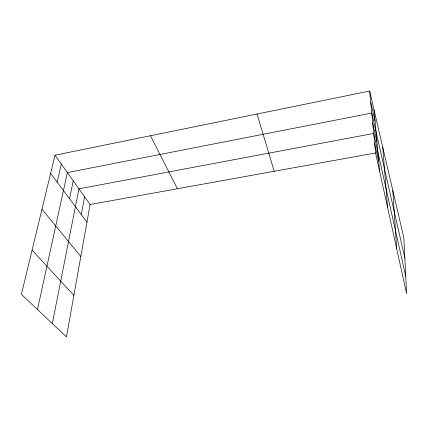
<?xml version="1.0" encoding="UTF-8"?>
<svg xmlns="http://www.w3.org/2000/svg" width="428" height="428" viewBox="0 0 428 428"><rect width="100%" height="100%" fill="white"/><g stroke="black" fill="none" stroke-linecap="round" stroke-linejoin="round"><path stroke-width="0.64" d="M55.014 155.198L90.094 204.514L66.468 336.943L21.4 294.378L55.014 155.198L369.664 91.057L403.861 237.904L406.6 293.694L375.559 152.973L369.664 91.057M81.288 214.476L84.605 196.8M52.318 323.579L78.934 188.828L373.703 133.445L405.749 276.392M69.539 198.72L73.252 180.835M37.477 309.562L67.378 172.575L371.761 113.051L404.851 258.031M57.154 182.109L61.3 164.031M90.094 204.514L375.559 152.973M32.084 250.139L73.883 295.39M41.971 209.217L80.817 256.506M50.627 173.361L86.959 222.079M150.431 135.746L177.406 188.748M257.051 114.014L274.204 171.27M370.734 102.265L375.035 120.942M372.751 123.435L376.945 142M374.65 143.385L378.743 161.8M374.024 109.782L379.604 171.296M382.723 147.125L387.591 207.51M392.792 190.374L396.719 248.893"/></g></svg>
